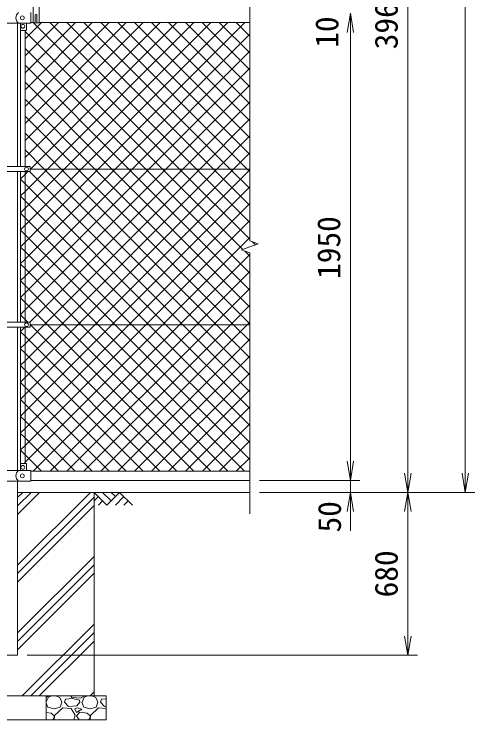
# Model space of a CAD drawing. Units: millimetres, scale not verified. Extents: x -8400 to 8400, y -5940 to 5940.
# Drawn here: x -4679 to -2754, y -3390 to -444 of the extents above; entities that cross this region are included whole.
import ezdxf
from ezdxf.enums import TextEntityAlignment as Align

# ---------------------------------------------------------------- set-up
doc = ezdxf.new("R2010")
doc.units = ezdxf.units.MM
doc.header["$LTSCALE"] = 20
for name, color, linetype, lineweight in [('0-2_D-DCR-HCH', 7, 'Continuous', 9), ('0-3_D-STR1', 1, 'Continuous', 9), ('0-4_D-STR4', 7, 'Continuous', 9), ('0-5_D-BGD', 7, 'Continuous', 9), ('0-7_D-STR2', 7, 'Continuous', 9), ('0-8_D-STR-DIM', 7, 'Continuous', 9), ('0-9_0', 7, 'Continuous', 9), ('0-A_D-STR3', 3, 'Continuous', 9)]:
    doc.layers.add(name, color=color, linetype=linetype, lineweight=lineweight)
doc.styles.add('ＭＳ ゴシック', font='')
doc.styles.get('ＭＳ ゴシック').set_extended_font_data('MS Gothic')

# ---------------------------------------------------------------- blocks, each defined once
blk = doc.blocks.new('_Open')
at = {"layer": '0-9_0'}
blk.add_line((-20, 3.333), (0, 0), dxfattribs=at)
blk.add_lwpolyline([(-20, -3.333), (0, 0), (-20, 0)], dxfattribs=at)

msp = doc.modelspace()

# ---------------------------------------------------------------- linework, layer by layer
at = {"layer": '0-2_D-DCR-HCH'}
for p, q in [((-4664.2, -2532.24), (-4572.25, -2440.29)), ((-4664.2, -2496.89), (-4607.6, -2440.29)), ((-4664.2, -2461.53), (-4642.96, -2440.29)), ((-4664.2, -2744.38), (-4360.11, -2440.29)), ((-4291.23, -2493.5), (-4344.45, -2440.29)), ((-4273.5, -2475.77), (-4308.97, -2440.29)), ((-4238.02, -2440.29), (-4291.23, -2493.5)), ((-4255.67, -2458.12), (-4273.5, -2440.29)), ((-4238.02, -2440.29), (-4184.81, -2493.5)), ((-4664.2, -2779.73), (-4344.45, -2459.98)), ((-4326.71, -2458.03), (-4344.45, -2475.69)), ((-4220.28, -2458.03), (-4255.92, -2493.5)), ((-4664.2, -2815.09), (-4344.45, -2495.34)), ((-4308.97, -2475.77), (-4326.79, -2493.5)), ((-4202.55, -2475.77), (-4220.37, -2493.5)), ((-4664.2, -3027.22), (-4344.45, -2707.47)), ((-4664.2, -3062.57), (-4344.45, -2742.82)), ((-4664.2, -3097.93), (-4344.45, -2778.18)), ((-4644.43, -3290.29), (-4344.45, -2990.31)), ((-4609.07, -3290.29), (-4344.45, -3025.67)), ((-4573.72, -3290.29), (-4344.45, -3061.02)), ((-4533.15, -3290.29), (-4544.45, -3296.21)), ((-4544.45, -3315.23), (-4535.79, -3295.04)), ((-4535.79, -3295.04), (-4520.61, -3290.29)), ((-4504.44, -3290.29), (-4487.79, -3296.54)), ((-4487.79, -3296.54), (-4478.79, -3316.04)), ((-4438.29, -3296.54), (-4441.94, -3290.29)), ((-4400.79, -3299.54), (-4438.29, -3296.54)), ((-4383.15, -3290.29), (-4400.79, -3299.54)), ((-4394.79, -3316.04), (-4385.79, -3295.04)), ((-4385.79, -3295.04), (-4370.61, -3290.29)), ((-4361.58, -3290.29), (-4344.45, -3273.15)), ((-4354.44, -3290.29), (-4337.79, -3296.54)), ((-4337.79, -3296.54), (-4328.79, -3316.04)), ((-4544.45, -3320.35), (-4537.29, -3337.04)), ((-4486.29, -3337.04), (-4478.79, -3316.04)), ((-4468.29, -3316.04), (-4463.79, -3304.04)), ((-4451.79, -3334.04), (-4468.29, -3316.04)), ((-4435.29, -3301.04), (-4463.79, -3304.04)), ((-4405.29, -3308.54), (-4435.29, -3301.04)), ((-4403.79, -3316.04), (-4417.29, -3331.04)), ((-4403.79, -3316.04), (-4405.29, -3308.54)), ((-4396.29, -3316.04), (-4387.29, -3337.04)), ((-4336.29, -3337.04), (-4328.79, -3316.04)), ((-4318.29, -3316.04), (-4313.79, -3304.04)), ((-4301.79, -3334.04), (-4318.29, -3316.04)), ((-4294.45, -3302), (-4313.79, -3304.04)), ((-4537.29, -3337.04), (-4511.79, -3344.54)), ((-4511.79, -3344.54), (-4486.29, -3337.04)), ((-4475.79, -3340.04), (-4510.29, -3371.54)), ((-4439.79, -3343.04), (-4475.79, -3340.04)), ((-4417.29, -3331.04), (-4451.79, -3334.04)), ((-4423.29, -3370.04), (-4439.79, -3343.04)), ((-4414.29, -3340.04), (-4424.79, -3344.54)), ((-4424.79, -3344.54), (-4418.79, -3359.54)), ((-4418.79, -3359.54), (-4396.29, -3346.04)), ((-4403.79, -3358.04), (-4418.79, -3373.04)), ((-4396.29, -3346.04), (-4414.29, -3340.04)), ((-4373.79, -3362.54), (-4403.79, -3358.04)), ((-4387.29, -3337.04), (-4361.79, -3344.54)), ((-4361.79, -3344.54), (-4336.29, -3337.04)), ((-4325.79, -3340.04), (-4360.29, -3371.54)), ((-4294.45, -3342.65), (-4325.79, -3340.04)), ((-4294.45, -3333.4), (-4301.79, -3334.04)), ((-4523.79, -3362.54), (-4544.45, -3359.44)), ((-4511.79, -3373.04), (-4523.79, -3362.54)), ((-4516.38, -3390.29), (-4511.79, -3382.04)), ((-4511.79, -3382.04), (-4511.79, -3373.04)), ((-4510.29, -3371.54), (-4511.19, -3390.29)), ((-4429.78, -3390.29), (-4423.29, -3370.04)), ((-4418.79, -3373.04), (-4407.29, -3390.29)), ((-4361.79, -3373.04), (-4373.79, -3362.54)), ((-4366.38, -3390.29), (-4361.79, -3382.04)), ((-4361.79, -3382.04), (-4361.79, -3373.04)), ((-4360.29, -3371.54), (-4361.19, -3390.29))]:
    msp.add_line(p, q, dxfattribs=at)
for points in [[(-4664.2, -2440.29), (-4664.2, -3120.29), (-4724.7, -3120.29), (-4724.7, -2440.29), (-5044.45, -2440.29), (-5044.45, -3290.29), (-4344.45, -3290.29), (-4344.45, -2440.29)], [(-4294.45, -3290.29), (-4544.45, -3290.29), (-4544.45, -3390.29), (-4294.45, -3390.29)]]:
    msp.add_lwpolyline(points, close=True, dxfattribs=at)
at = {"layer": '0-3_D-STR1'}
for p, q in [((-4664.2, -1079.99), (-4664.2, -481.89)), ((-4609.45, -478.39), (-4599.45, -478.39)), ((-4574.45, -478.39), (-3694.45, -478.39)), ((-4664.2, -1729.99), (-4664.2, -1100.59)), ((-4664.2, -2348.69), (-4664.2, -1750.59)), ((-4609.45, -2352.19), (-3694.45, -2352.19)), ((-4664.2, -3120.29), (-4664.2, -2393.69)), ((-4609.45, -2390.29), (-3694.45, -2390.29)), ((-4669.05, -3120.29), (-4719.85, -3120.29))]:
    msp.add_line(p, q, dxfattribs=at)
msp.add_lwpolyline([(-4664.2, -3120.29), (-4724.7, -3120.29), (-4724.7, -2393.69)], dxfattribs=at)
at = {"layer": '0-4_D-STR4'}
for p, q in [((-4344.45, -2440.29), (-4664.2, -2440.29)), ((-4344.45, -3290.29), (-4344.45, -2440.29)), ((-5094.45, -3290.29), (-4294.45, -3290.29)), ((-4294.45, -3290.29), (-4294.45, -3390.29)), ((-5094.45, -3390.29), (-4294.45, -3390.29))]:
    msp.add_line(p, q, dxfattribs=at)
at = {"layer": '0-5_D-BGD'}
msp.add_line((-3694.45, -2440.29), (-4344.45, -2440.29), dxfattribs=at)
at = {"layer": '0-7_D-STR2'}
for p, q in [((-4632.95, -547.12), (-4564.22, -478.39)), ((-4632.95, -617.83), (-4493.51, -478.39)), ((-4632.95, -688.54), (-4422.8, -478.39)), ((-4632.95, -759.25), (-4352.09, -478.39)), ((-4632.95, -829.96), (-4281.38, -478.39)), ((-4632.95, -900.67), (-4210.67, -478.39)), ((-4632.95, -971.38), (-4139.96, -478.39)), ((-4632.95, -1042.09), (-4069.25, -478.39)), ((-4599.45, -478.74), (-4599.79, -478.39)), ((-3917.18, -1090.29), (-4529.08, -478.39)), ((-4469.02, -1090.29), (-3857.12, -478.39)), ((-3846.47, -1090.29), (-4458.37, -478.39)), ((-4398.3, -1090.29), (-3786.4, -478.39)), ((-3775.76, -1090.29), (-4387.66, -478.39)), ((-4327.59, -1090.29), (-3715.69, -478.39)), ((-3705.05, -1090.29), (-4316.95, -478.39)), ((-3694.45, -1030.18), (-4246.24, -478.39)), ((-3694.45, -959.47), (-4175.53, -478.39)), ((-3694.45, -888.76), (-4104.82, -478.39)), ((-3694.45, -818.05), (-4034.1, -478.39)), ((-3694.45, -747.34), (-3963.39, -478.39)), ((-3694.45, -676.63), (-3892.68, -478.39)), ((-3694.45, -605.92), (-3821.97, -478.39)), ((-3694.45, -535.21), (-3751.26, -478.39)), ((-4256.88, -1090.29), (-3694.45, -527.86)), ((-4186.17, -1090.29), (-3694.45, -598.57)), ((-4270.73, -1090.29), (-4632.95, -728.08)), ((-4341.44, -1090.29), (-4632.95, -798.79)), ((-4412.15, -1090.29), (-4632.95, -869.5)), ((-3903.33, -1090.29), (-3694.45, -881.41)), ((-4482.86, -1090.29), (-4632.95, -940.21)), ((-3832.62, -1090.29), (-3694.45, -952.12)), ((-4553.58, -1090.29), (-4632.95, -1010.92)), ((-3761.91, -1090.29), (-3694.45, -1022.83)), ((-4632.95, -1254.22), (-4469.02, -1090.29)), ((-4632.95, -1324.93), (-4398.3, -1090.29)), ((-4632.95, -1395.65), (-4327.59, -1090.29)), ((-4632.95, -1466.36), (-4256.88, -1090.29)), ((-4632.95, -1537.07), (-4186.17, -1090.29)), ((-3903.58, -1740.29), (-4553.58, -1090.29)), ((-4553.33, -1740.29), (-3903.33, -1090.29)), ((-3832.86, -1740.29), (-4482.86, -1090.29)), ((-4482.62, -1740.29), (-3832.62, -1090.29)), ((-3762.15, -1740.29), (-4412.15, -1090.29)), ((-4411.91, -1740.29), (-3761.91, -1090.29)), ((-3694.45, -1737.29), (-4341.44, -1090.29)), ((-4341.2, -1740.29), (-3694.45, -1093.54)), ((-3694.45, -1666.58), (-4270.73, -1090.29)), ((-3694.45, -1313.03), (-3917.18, -1090.29)), ((-3694.45, -1242.32), (-3846.47, -1090.29)), ((-3694.45, -1171.6), (-3775.76, -1090.29)), ((-3694.45, -1100.89), (-3705.05, -1090.29)), ((-4270.49, -1740.29), (-3694.45, -1164.25)), ((-4199.78, -1740.29), (-3694.45, -1234.96)), ((-4651.95, -1273.22), (-4632.95, -1254.22)), ((-4632.95, -1293.76), (-4651.95, -1274.76)), ((-4186.42, -1740.29), (-4632.95, -1293.76)), ((-4651.95, -1343.93), (-4632.95, -1324.93)), ((-4632.95, -1364.48), (-4651.95, -1345.48)), ((-4257.13, -1740.29), (-4632.95, -1364.48)), ((-4651.95, -1414.65), (-4632.95, -1395.65)), ((-3671.31, -1406.87), (-3685.16, -1393.02)), ((-4632.95, -1435.19), (-4651.95, -1416.19)), ((-4327.84, -1740.29), (-4632.95, -1435.19)), ((-3694.45, -1454.45), (-3715.68, -1433.22)), ((-4651.95, -1485.36), (-4632.95, -1466.36)), ((-3987.64, -1740.29), (-3694.45, -1447.09)), ((-4632.95, -1505.9), (-4651.95, -1486.9)), ((-4398.55, -1740.29), (-4632.95, -1505.9)), ((-3916.93, -1740.29), (-3694.45, -1517.81)), ((-4651.95, -1556.07), (-4632.95, -1537.07)), ((-4632.95, -1576.61), (-4651.95, -1557.61)), ((-4469.26, -1740.29), (-4632.95, -1576.61)), ((-3846.22, -1740.29), (-3694.45, -1588.52)), ((-4632.95, -1647.32), (-4651.95, -1628.32)), ((-4539.97, -1740.29), (-4632.95, -1647.32)), ((-3775.51, -1740.29), (-3694.45, -1659.23)), ((-3704.8, -1740.29), (-3694.45, -1729.94)), ((-4651.95, -1768.2), (-4634.34, -1750.59)), ((-4632.95, -1819.91), (-4553.33, -1740.29)), ((-4632.95, -1890.62), (-4482.62, -1740.29)), ((-4632.95, -1961.33), (-4411.91, -1740.29)), ((-4632.95, -2032.04), (-4341.2, -1740.29)), ((-4632.95, -2102.75), (-4270.49, -1740.29)), ((-4632.95, -2173.46), (-4199.78, -1740.29)), ((-4599.54, -2352.19), (-3987.64, -1740.29)), ((-3928.07, -2352.19), (-4539.97, -1740.29)), ((-4528.83, -2352.19), (-3916.93, -1740.29)), ((-3857.36, -2352.19), (-4469.26, -1740.29)), ((-4458.12, -2352.19), (-3846.22, -1740.29)), ((-3786.65, -2352.19), (-4398.55, -1740.29)), ((-4387.41, -2352.19), (-3775.51, -1740.29)), ((-3715.94, -2352.19), (-4327.84, -1740.29)), ((-4316.7, -2352.19), (-3704.8, -1740.29)), ((-3694.45, -2302.98), (-4257.13, -1740.29)), ((-3694.45, -2232.26), (-4186.42, -1740.29)), ((-3694.45, -1949.42), (-3903.58, -1740.29)), ((-3694.45, -1878.71), (-3832.86, -1740.29)), ((-3694.45, -1808), (-3762.15, -1740.29)), ((-4651.95, -1838.91), (-4632.95, -1819.91)), ((-4245.99, -2352.19), (-3694.45, -1800.65)), ((-4175.28, -2352.19), (-3694.45, -1871.36)), ((-4651.95, -1909.62), (-4632.95, -1890.62)), ((-4632.95, -1930.16), (-4651.95, -1911.16)), ((-4210.91, -2352.19), (-4632.95, -1930.16)), ((-4104.57, -2352.19), (-3694.45, -1942.07)), ((-4651.95, -1980.33), (-4632.95, -1961.33)), ((-4632.95, -2000.87), (-4651.95, -1981.87)), ((-4281.62, -2352.19), (-4632.95, -2000.87)), ((-4651.95, -2051.04), (-4632.95, -2032.04)), ((-4033.86, -2352.19), (-3694.45, -2012.78)), ((-4632.95, -2071.58), (-4651.95, -2052.58)), ((-4352.34, -2352.19), (-4632.95, -2071.58)), ((-3963.15, -2352.19), (-3694.45, -2083.49)), ((-4651.95, -2121.75), (-4632.95, -2102.75)), ((-4632.95, -2142.29), (-4651.95, -2123.29)), ((-4423.05, -2352.19), (-4632.95, -2142.29)), ((-4651.95, -2192.46), (-4632.95, -2173.46)), ((-3892.44, -2352.19), (-3694.45, -2154.2)), ((-4632.95, -2213), (-4651.95, -2194)), ((-4493.76, -2352.19), (-4632.95, -2213)), ((-3821.73, -2352.19), (-3694.45, -2224.91)), ((-3751.02, -2352.19), (-3694.45, -2295.62))]:
    msp.add_line(p, q, dxfattribs=at)
for points in [[(-4651.95, -1202.51), (-4632.95, -1183.51), (-4539.73, -1090.29), (-3927.83, -478.39)], [(-4629.45, -511.39), (-4632.95, -511.39), (-4632.95, -1079.99), (-4611.95, -1079.99), (-4611.95, -1090.29), (-3694.45, -1090.29), (-3694.45, -478.39), (-4574.45, -478.39)], [(-4590.45, -480.18), (-4599.45, -480.18), (-4599.45, -478.39), (-4609.45, -478.39), (-4609.45, -481.39), (-4627.45, -481.39), (-4627.45, -509.39)], [(-4611.95, -1091.8), (-4610.44, -1090.29), (-3998.54, -478.39)], [(-3694.45, -1383.74), (-3987.89, -1090.29), (-4598, -480.18)], [(-4574.45, -478.39), (-4574.45, -480.18), (-4583.45, -480.18)], [(-3723.15, -1425.74), (-4058.6, -1090.29), (-4632.95, -515.95)], [(-3694.45, -1525.16), (-4129.31, -1090.29), (-4632.95, -586.66)], [(-4651.95, -1626.78), (-4632.95, -1607.78), (-4115.46, -1090.29), (-3694.45, -669.28)], [(-3694.45, -1595.87), (-4200.02, -1090.29), (-4632.95, -657.37)], [(-4651.95, -1697.49), (-4632.95, -1678.49), (-4044.75, -1090.29), (-3694.45, -739.99)], [(-4613.74, -1729.99), (-3974.04, -1090.29), (-3694.45, -810.7)], [(-4651.95, -1131.8), (-4632.95, -1112.8), (-4620.74, -1100.59)], [(-3694.45, -2020.13), (-3974.29, -1740.29), (-4613.99, -1100.59)], [(-3694.45, -2090.84), (-4045, -1740.29), (-4632.95, -1152.34), (-4651.95, -1133.34)], [(-3694.45, -2161.55), (-4115.71, -1740.29), (-4632.95, -1223.05), (-4651.95, -1204.05)], [(-4651.95, -2263.17), (-4632.95, -2244.17), (-4129.07, -1740.29), (-3694.45, -1305.67)], [(-4637.26, -2319.19), (-4632.95, -2314.88), (-4058.36, -1740.29), (-3694.45, -1376.38)], [(-4620.98, -1729.99), (-4632.95, -1718.03), (-4651.95, -1699.03)], [(-4611.95, -1740.29), (-4611.95, -1750.59), (-4632.95, -1750.59), (-4632.95, -2319.19), (-4629.45, -2319.19)], [(-4627.45, -2321.19), (-4627.45, -2349.19), (-4609.45, -2349.19), (-4609.45, -2352.19), (-3694.45, -2352.19), (-3694.45, -1740.29), (-4611.95, -1740.29)], [(-3998.78, -2352.19), (-4610.68, -1740.29), (-4611.95, -1739.03)], [(-4069.49, -2352.19), (-4632.95, -1788.74), (-4651.95, -1769.74)], [(-4140.2, -2352.19), (-4632.95, -1859.45), (-4651.95, -1840.45)], [(-4564.47, -2352.19), (-4632.95, -2283.71), (-4651.95, -2264.71)]]:
    msp.add_lwpolyline(points, dxfattribs=at)
for points in [[(-4632.95, -1100.59), (-4651.95, -1100.59), (-4651.95, -1729.99), (-4632.95, -1729.99)], [(-3729.68, -1428.12), (-3659.21, -1402.47), (-3694.45, -1389.64), (-3694.45, -1090.29), (-4611.95, -1090.29), (-4611.95, -1100.59), (-4632.95, -1100.59), (-4632.95, -1729.99), (-4611.95, -1729.99), (-4611.95, -1740.29), (-3694.45, -1740.29), (-3694.45, -1440.94)], [(-4632.95, -1750.59), (-4651.95, -1750.59), (-4651.95, -2319.19), (-4632.95, -2319.19)]]:
    msp.add_lwpolyline(points, close=True, dxfattribs=at)
for centre, radius, start, end in [((-4586.95, -474.56), 6.62, 238.10921, 301.89079), ((-4629.45, -509.39), 2, 270, 0), ((-4629.45, -2321.19), 2, 0, 90)]:
    msp.add_arc(centre, radius, start, end, dxfattribs=at)
at = {"layer": '0-8_D-STR-DIM'}
for p, q in [((-2794.45, 2144.71), (-2794.45, -2360.29)), ((-3034.45, 1439.71), (-3034.45, -2360.29)), ((-3694.45, 531.06), (-3694.45, -1389.64)), ((-3274.45, -520.29), (-3274.45, -2310.29)), ((-3274.45, -520.29), (-3274.45, -600.29)), ((-3729.68, -1428.12), (-3659.21, -1402.47)), ((-3659.21, -1402.47), (-3694.45, -1389.64)), ((-3694.45, -1440.94), (-3729.68, -1428.12)), ((-3694.45, -1440.94), (-3694.45, -2530.29)), ((-3274.45, -2310.29), (-3274.45, -2230.29)), ((-3654.45, -2390.29), (-3234.45, -2390.29)), ((-3654.45, -2390.29), (-3234.45, -2390.29)), ((-3274.45, -2390.29), (-3274.45, -2440.29)), ((-3654.45, -2440.29), (-3234.45, -2440.29)), ((-3654.45, -2440.29), (-2994.45, -2440.29)), ((-3654.45, -2440.29), (-2754.45, -2440.29)), ((-3654.45, -2440.29), (-2994.45, -2440.29)), ((-3274.45, -2520.29), (-3274.45, -2600.29)), ((-3034.45, -2520.29), (-3034.45, -3040.29)), ((-4624.2, -3120.29), (-2994.45, -3120.29))]:
    msp.add_line(p, q, dxfattribs=at)
at = {"layer": '0-A_D-STR3'}
for p, q in [((-4609.45, -437.39), (-4609.45, -481.39)), ((-4590.45, -480.18), (-4590.45, -447.29)), ((-4583.45, -480.18), (-4583.45, -447.29)), ((-4728.25, -481.89), (-4660.65, -481.89)), ((-4660.65, -481.89), (-4659.65, -481.39)), ((-4660.65, -481.39), (-4609.45, -481.39)), ((-4652.45, -481.39), (-4652.45, -509.39)), ((-4627.45, -481.39), (-4627.45, -509.39)), ((-4651.95, -1079.99), (-4651.95, -510.72)), ((-4650.45, -511.39), (-4629.45, -511.39)), ((-4632.95, -1079.99), (-4632.95, -511.39)), ((-4776.95, -1079.99), (-4611.95, -1079.99)), ((-4611.95, -1079.99), (-4611.95, -1100.59)), ((-4776.95, -1100.59), (-4611.95, -1100.59)), ((-4651.95, -1729.99), (-4651.95, -1100.59)), ((-4632.95, -1729.99), (-4632.95, -1100.59)), ((-3694.45, -1090.29), (-4611.95, -1090.29)), ((-4776.95, -1729.99), (-4611.95, -1729.99)), ((-4611.95, -1729.99), (-4611.95, -1750.59)), ((-4776.95, -1750.59), (-4611.95, -1750.59)), ((-4651.95, -2319.87), (-4651.95, -1750.59)), ((-4632.95, -2319.19), (-4632.95, -1750.59)), ((-3694.45, -1740.29), (-4611.95, -1740.29)), ((-4652.45, -2349.19), (-4652.45, -2321.19)), ((-4650.45, -2319.19), (-4629.45, -2319.19)), ((-4627.45, -2349.19), (-4627.45, -2321.19)), ((-4728.25, -2348.69), (-4660.65, -2348.69)), ((-4660.65, -2348.69), (-4659.65, -2349.19)), ((-4660.65, -2349.19), (-4609.45, -2349.19)), ((-4609.45, -2393.19), (-4609.45, -2349.19)), ((-4660.65, -2393.19), (-4609.45, -2393.19))]:
    msp.add_line(p, q, dxfattribs=at)
for points in [[(-4590.45, -480.18), (-4599.45, -480.18), (-4599.45, -390.92)], [(-4583.45, -390.92), (-4574.45, -390.92), (-4574.45, -480.18), (-4583.45, -480.18)], [(-4728.25, -2393.69), (-4660.65, -2393.69), (-4659.65, -2393.19)]]:
    msp.add_lwpolyline(points, dxfattribs=at)
for centre in [(-4644.45, -459.39), (-4642.45, -494.39), (-4626.95, -1090.29), (-4626.95, -1740.29), (-4642.45, -2336.19), (-4644.45, -2371.19)]:
    msp.add_circle(centre, 8, dxfattribs=at)
for centre, radius, start, end in [((-4642.06, -459.39), 28.8, 130.19176, 229.80824), ((-4586.95, -447.29), 3.5, 0, 180), ((-4586.95, -474.56), 6.62, 238.10921, 301.89079), ((-4650.45, -509.39), 2, 180, 270), ((-4629.45, -509.39), 2, 270, 0), ((-4650.45, -2321.19), 2, 90, 180), ((-4629.45, -2321.19), 2, 0, 90), ((-4642.06, -2371.19), 28.8, 130.19176, 229.80824)]:
    msp.add_arc(centre, radius, start, end, dxfattribs=at)

# ---------------------------------------------------------------- block references
at = {"layer": '0-8_D-STR-DIM', "xscale": 4, "yscale": 4}
for p, rotation in [((-3274.45, -440.29), 90), ((-3274.45, -440.29), 90), ((-3274.45, -2390.29), 270), ((-3274.45, -2390.29), 270), ((-3034.45, -2440.29), 270), ((-2794.45, -2440.29), 270), ((-3274.45, -2440.29), 90), ((-3034.45, -2440.29), 90), ((-3034.45, -3120.29), 270)]:
    msp.add_blockref('_Open', p, dxfattribs=dict(at, rotation=rotation))

# ---------------------------------------------------------------- texts
at = {"layer": '0-8_D-STR-DIM', "style": 'ＭＳ ゴシック'}
for s, p in [('3960', (-3047.94, -590.54)), ('10', (-3295.8, -584.02)), ('1950', (-3287.94, -1549.09)), ('50', (-3284.94, -2607.78)), ('680', (-3047.94, -2878.79))]:
    msp.add_text(s, height=96.19, rotation=90, dxfattribs=at).set_placement(p, align=Align.BOTTOM_LEFT)

doc.saveas('drawing.dxf')
